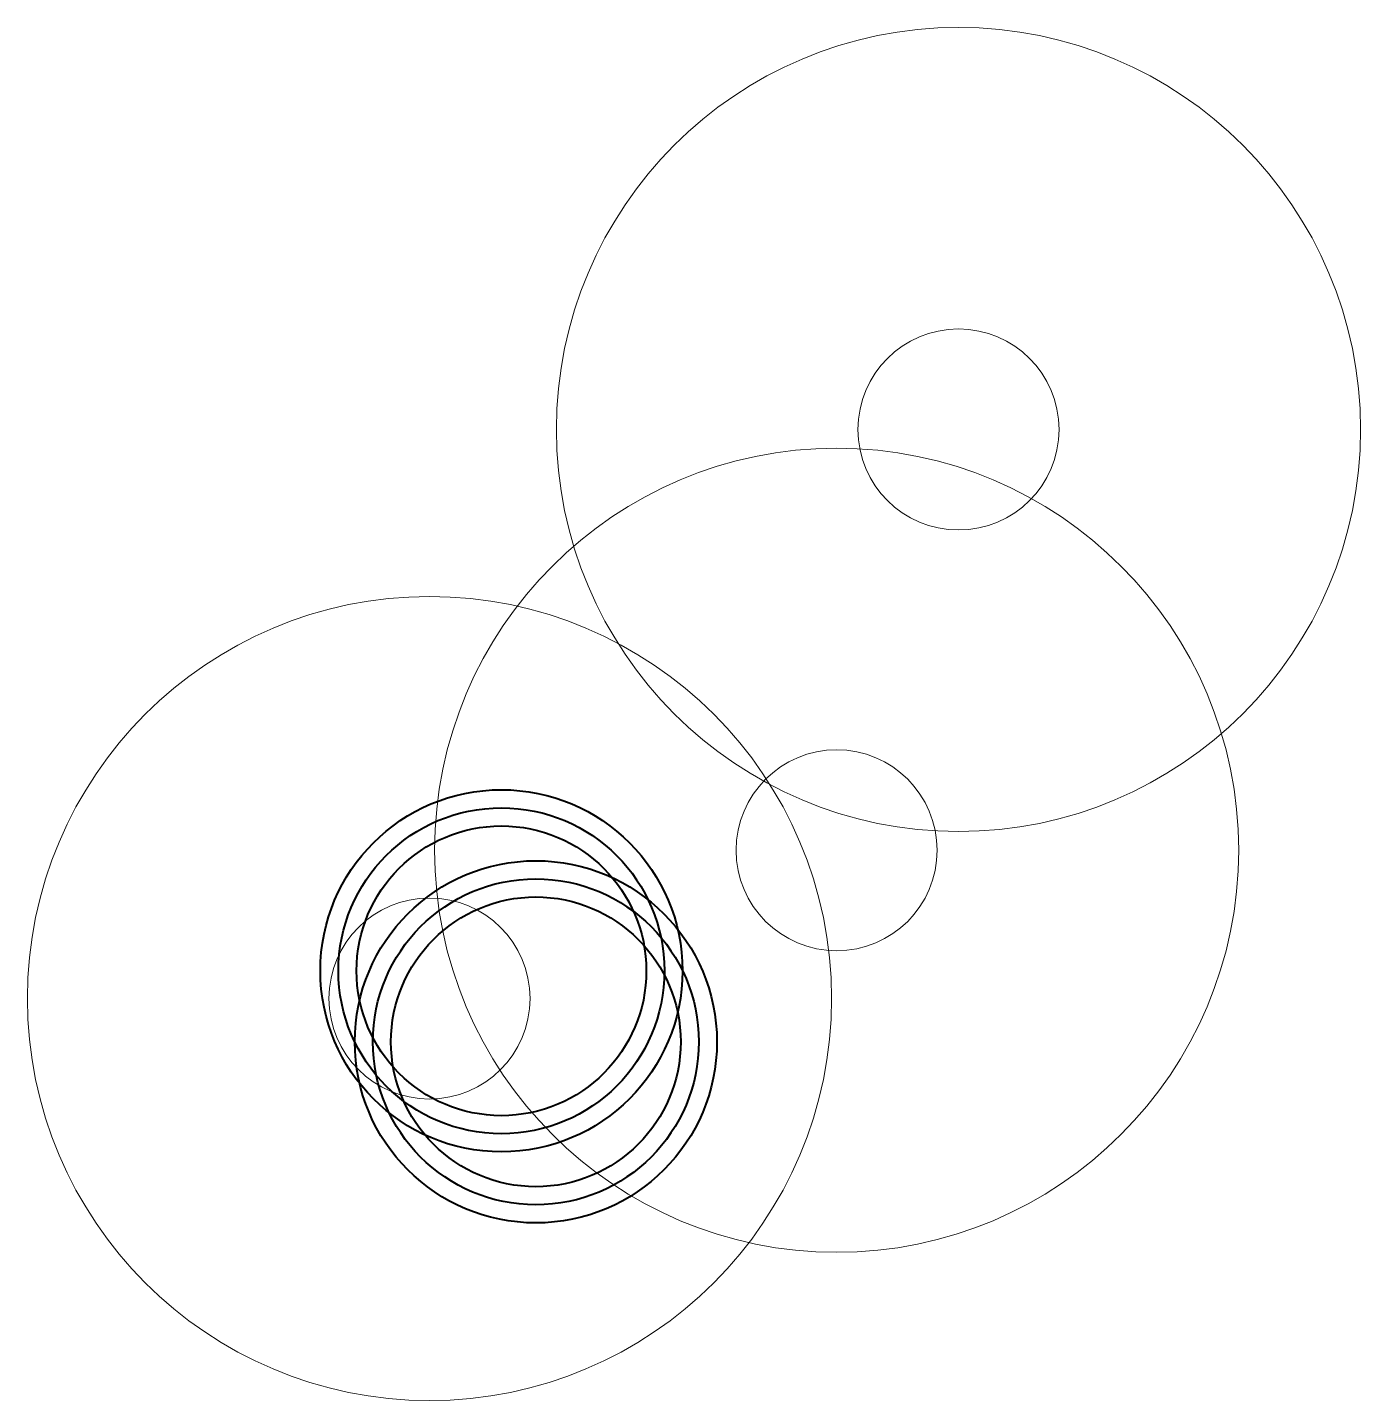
# Model space of a CAD drawing. Header units: millimetres. Extents: x -24 to 530668, y -246875 to -2983.
# Drawn here: x 4800.5 to 4842.28, y -3026.11 to -2983.08 of the extents above; entities that cross this region are included whole.
import ezdxf

# ---------------------------------------------------------------- set-up
doc = ezdxf.new("R2010")
doc.units = ezdxf.units.MM
for name, color, linetype, lineweight in [('10_1_1_BA_tasiyici', 1, 'Continuous', 40), ('ahsap', 34, 'Continuous', 25), ('aydınlatma', 40, 'Continuous', 20), ('t_kutu p', 50, 'Continuous', 30)]:
    doc.layers.add(name, color=color, linetype=linetype, lineweight=lineweight)

# ---------------------------------------------------------------- blocks, each defined once
blk = doc.blocks.new('DGHH')
at = {"layer": 'aydınlatma'}
for radius in [20, 5]:
    blk.add_circle((254314.951, -103870.918, 2092.61), radius, dxfattribs=at)
blk = doc.blocks.new('sıva üstü hopörlör')
at = {"layer": '10_1_1_BA_tasiyici', "color": 5}
for radius in [5.675, 5.108, 4.54]:
    blk.add_circle((0, 0), radius, dxfattribs=at)

msp = doc.modelspace()

# ---------------------------------------------------------------- block references
at = {"layer": 'ahsap', "xscale": 0.63, "yscale": 0.63, "zscale": 0.63}
for p in [(-155388.743, 62442.999, -1318.344), (-155392.562, 62429.811, -1318.344), (-155392.562, 62429.811, -1318.344), (-155405.322, 62425.165, -1318.344), (-155405.322, 62425.165, -1318.344)]:
    msp.add_blockref('DGHH', p, dxfattribs=at)
at = {"layer": 't_kutu p', "linetype": 'ByBlock'}
for p in [(4815.351, -3012.645), (4816.43, -3014.871)]:
    msp.add_blockref('sıva üstü hopörlör', p, dxfattribs=at)

doc.saveas('drawing.dxf')
